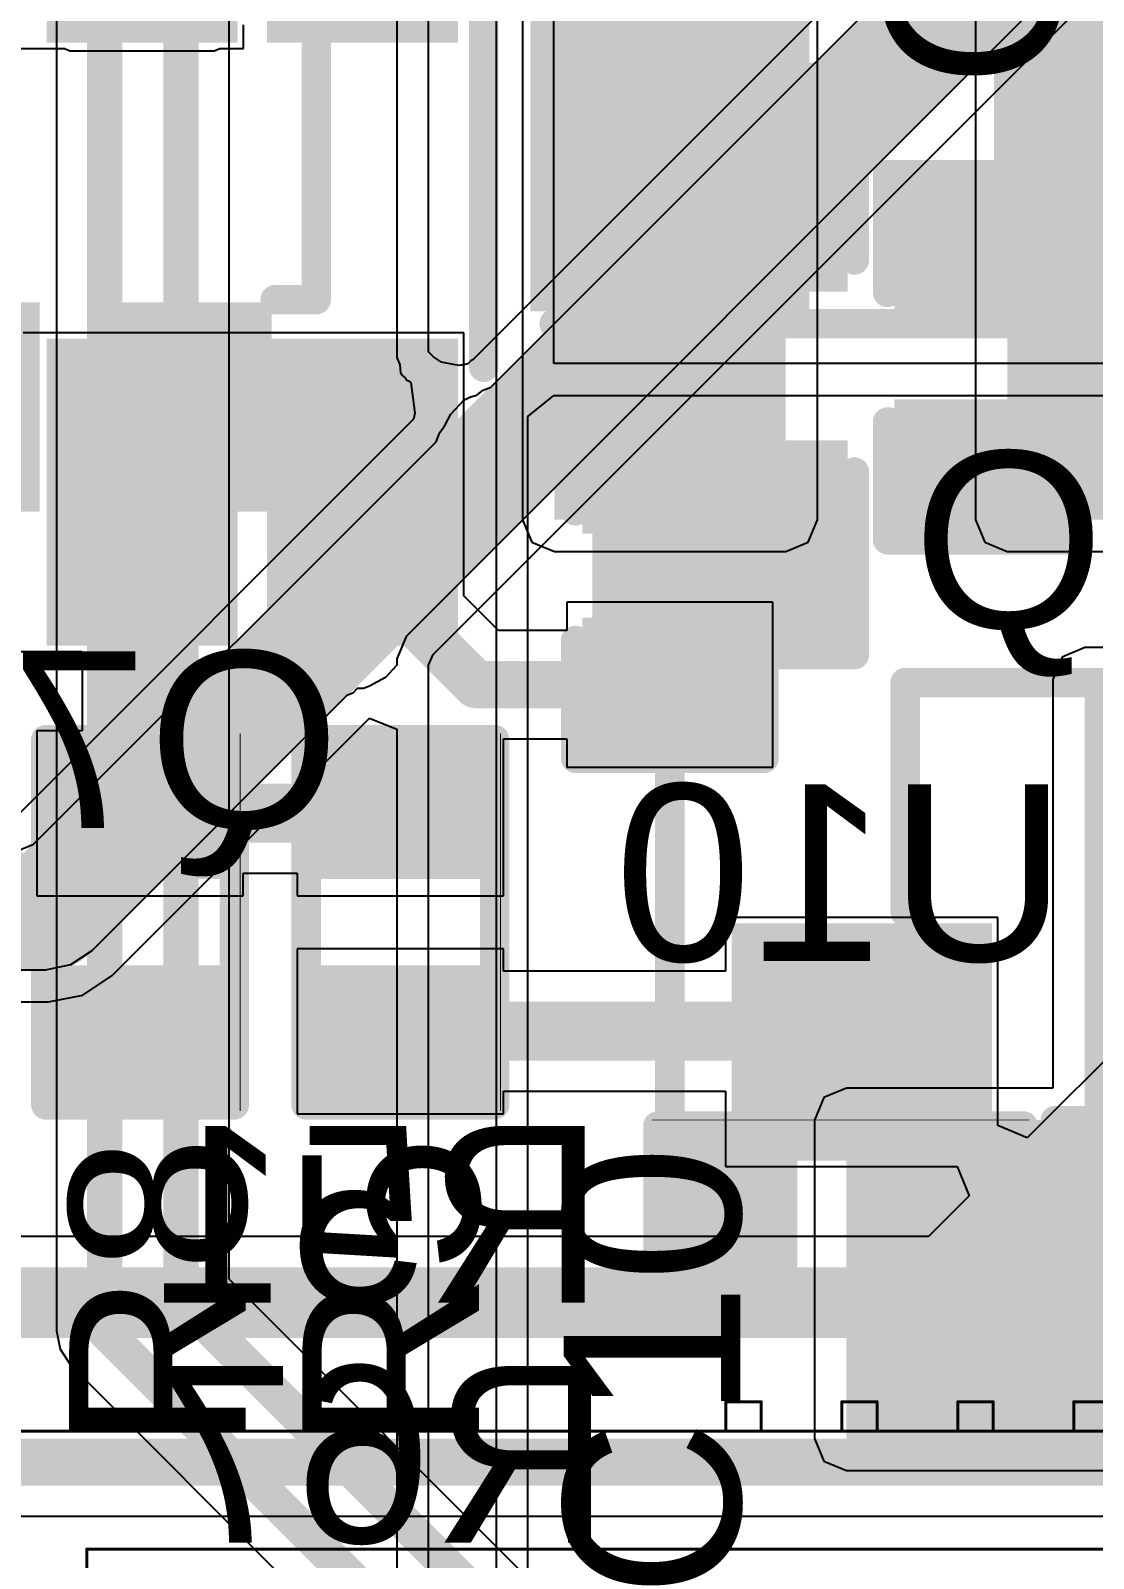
# Model space of a CAD drawing. Header units: inches. Extents: x -6 to 5433, y -4 to 5447.
# Drawn here: x 4.91 to 9.5, y 5.2 to 11.78 of the extents above; entities that cross this region are included whole.
import ezdxf

# ---------------------------------------------------------------- set-up
doc = ezdxf.new("R2010")
doc.units = ezdxf.units.IN
for name, color, linetype in [('Bottom Layer', 5, 'Continuous'), ('Bottom Overlay', 54, 'Continuous'), ('Bottom Paste', 16, 'Continuous'), ('Bottom Solder', 6, 'Continuous'), ('Ground', 16, 'Continuous'), ('Mechanical 4', 56, 'Continuous'), ('Power', 76, 'Continuous'), ('Top Layer', 1, 'Continuous'), ('Top Overlay', 2, 'Continuous'), ('Top Paste', 8, 'Continuous'), ('Top Solder', 216, 'Continuous')]:
    doc.layers.add(name, color=color, linetype=linetype)
doc.styles.add('Arial', font='', dxfattribs={"height": 0.2})
doc.styles.get('Arial').set_extended_font_data('Arial')

msp = doc.modelspace()

# ---------------------------------------------------------------- hatches: boundary and pattern name
at = {"layer": 'Bottom Layer'}
for points in [[(7.4892, 11.4808), (8.3782, 11.4808), (8.3782, 10.7188), (7.4892, 10.7188)], [(8.6995, 11.0744), (9.3345, 11.0744), (9.3345, 10.6172), (8.6995, 10.6172)], [(5.8528, 9.8116), (5.3448, 9.8116), (5.3448, 10.5106), (5.8528, 10.5106)], [(8.6995, 10.1346), (9.3345, 10.1346), (9.3345, 9.6774), (8.6995, 9.6774)], [(7.4892, 9.9568), (8.3782, 9.9568), (8.3782, 9.1948), (7.4892, 9.1948)], [(9.4604, 5.7127), (10.4471, 5.7127), (10.4471, 8.9859), (9.4604, 8.9859)], [(8.4328, 5.7127), (10.4471, 5.7127), (10.4471, 7.0866), (8.4328, 7.0866)], [(8.1661, 6.9723), (8.1661, 6.3373), (7.7089, 6.3373), (7.7089, 6.9723)], [(9.1059, 6.9723), (9.1059, 6.3373), (8.6487, 6.3373), (8.6487, 6.9723)], [(9.435, 6.9827), (10.451, 6.9827), (10.451, 5.7127), (9.435, 5.7127)]]:
    msp.add_hatch(color=5, dxfattribs=at).paths.add_polyline_path(points)
at = {"layer": 'Bottom Paste'}
for points in [[(7.4892, 11.4808), (8.3782, 11.4808), (8.3782, 10.7188), (7.4892, 10.7188)], [(8.6995, 11.0744), (9.3345, 11.0744), (9.3345, 10.6172), (8.6995, 10.6172)], [(5.8528, 9.8116), (5.3448, 9.8116), (5.3448, 10.5106), (5.8528, 10.5106)], [(8.6995, 10.1346), (9.3345, 10.1346), (9.3345, 9.6774), (8.6995, 9.6774)], [(7.4892, 9.9568), (8.3782, 9.9568), (8.3782, 9.1948), (7.4892, 9.1948)], [(8.1661, 6.9723), (8.1661, 6.3373), (7.7089, 6.3373), (7.7089, 6.9723)], [(9.1059, 6.9723), (9.1059, 6.3373), (8.6487, 6.3373), (8.6487, 6.9723)], [(9.435, 6.9827), (10.451, 6.9827), (10.451, 5.7127), (9.435, 5.7127)]]:
    msp.add_hatch(color=16, dxfattribs=at).paths.add_polyline_path(points)
at = {"layer": 'Bottom Solder'}
for points in [[(7.4292, 11.5408), (8.4382, 11.5408), (8.4382, 10.6588), (7.4292, 10.6588)], [(8.6395, 11.1344), (9.3945, 11.1344), (9.3945, 10.5572), (8.6395, 10.5572)], [(4.9534, 9.71), (4.2422, 9.71), (4.2422, 10.6122), (4.9534, 10.6122)], [(5.9544, 9.71), (5.2432, 9.71), (5.2432, 10.6122), (5.9544, 10.6122)], [(8.6395, 10.1946), (9.3945, 10.1946), (9.3945, 9.6174), (8.6395, 9.6174)], [(7.4292, 10.0168), (8.4382, 10.0168), (8.4382, 9.1348), (7.4292, 9.1348)], [(9.3334, 7.0843), (10.5526, 7.0843), (10.5526, 5.6111), (9.3334, 5.6111)], [(8.2211, 7.0273), (8.2211, 6.2823), (7.6539, 6.2823), (7.6539, 7.0273)], [(9.1609, 7.0273), (9.1609, 6.2823), (8.5937, 6.2823), (8.5937, 7.0273)]]:
    msp.add_hatch(color=6, dxfattribs=at).paths.add_polyline_path(points)
at = {"layer": 'Top Layer'}
for points in [[(9.1268, 9.6751), (10.1713, 9.6751), (10.1713, 14.2291), (9.1268, 14.2291)], [(7.1713, 14.0749), (8.1713, 14.0749), (8.1713, 10.6749), (7.1713, 10.6749)], [(7.1733, 9.6751), (8.1713, 9.6751), (8.1713, 14.0749), (7.1733, 14.0749)], [(9.1713, 14.0749), (10.1713, 14.0749), (10.1713, 10.6749), (9.1713, 10.6749)], [(5.7057, 10.3543), (5.7057, 9.2343), (5.0857, 9.2343), (5.0857, 10.3543)], [(6.6557, 10.3543), (6.6557, 9.2343), (6.0357, 9.2343), (6.0357, 10.3543)], [(7.3538, 10.1323), (7.9888, 10.1323), (7.9888, 9.6751), (7.3538, 9.6751)], [(7.3538, 9.1925), (7.9888, 9.1925), (7.9888, 8.7353), (7.3538, 8.7353)], [(5.7041, 8.1808), (5.0691, 8.1808), (5.0691, 8.638), (5.7041, 8.638)], [(6.8268, 8.1808), (6.1918, 8.1808), (6.1918, 8.638), (6.8268, 8.638)], [(8.039, 7.0134), (8.039, 7.8334), (8.959, 7.8334), (8.959, 7.0134)], [(5.7041, 7.241), (5.0691, 7.241), (5.0691, 7.6982), (5.7041, 7.6982)], [(6.8268, 7.241), (6.1918, 7.241), (6.1918, 7.6982), (6.8268, 7.6982)]]:
    msp.add_hatch(color=1, dxfattribs=at).paths.add_polyline_path(points)
at = {"layer": 'Top Paste'}
for points in [[(7.1713, 14.0749), (8.1713, 14.0749), (8.1713, 10.6749), (7.1713, 10.6749)], [(9.1713, 14.0749), (10.1713, 14.0749), (10.1713, 10.6749), (9.1713, 10.6749)], [(5.7057, 10.3543), (5.7057, 9.2343), (5.0857, 9.2343), (5.0857, 10.3543)], [(6.6557, 10.3543), (6.6557, 9.2343), (6.0357, 9.2343), (6.0357, 10.3543)], [(7.3538, 10.1323), (7.9888, 10.1323), (7.9888, 9.6751), (7.3538, 9.6751)], [(7.3538, 9.1925), (7.9888, 9.1925), (7.9888, 8.7353), (7.3538, 8.7353)], [(5.7041, 8.1808), (5.0691, 8.1808), (5.0691, 8.638), (5.7041, 8.638)], [(6.8268, 8.1808), (6.1918, 8.1808), (6.1918, 8.638), (6.8268, 8.638)], [(8.039, 7.0134), (8.039, 7.8334), (8.959, 7.8334), (8.959, 7.0134)], [(5.7041, 7.241), (5.0691, 7.241), (5.0691, 7.6982), (5.7041, 7.6982)], [(6.8268, 7.241), (6.1918, 7.241), (6.1918, 7.6982), (6.8268, 7.6982)]]:
    msp.add_hatch(color=8, dxfattribs=at).paths.add_polyline_path(points)
at = {"layer": 'Top Solder'}
for points in [[(7.0697, 14.1765), (8.2729, 14.1765), (8.2729, 10.5733), (7.0697, 10.5733)], [(9.0697, 14.1765), (10.2729, 14.1765), (10.2729, 10.5733), (9.0697, 10.5733)], [(5.8073, 13.0559), (5.8073, 11.7327), (4.9841, 11.7327), (4.9841, 13.0559)], [(6.7573, 13.0559), (6.7573, 11.7327), (5.9341, 11.7327), (5.9341, 13.0559)], [(5.8073, 10.4559), (5.8073, 9.1327), (4.9841, 9.1327), (4.9841, 10.4559)], [(6.7573, 10.4559), (6.7573, 9.1327), (5.9341, 9.1327), (5.9341, 10.4559)], [(7.2938, 10.1923), (8.0488, 10.1923), (8.0488, 9.6151), (7.2938, 9.6151)], [(7.2938, 9.2525), (8.0488, 9.2525), (8.0488, 8.6753), (7.2938, 8.6753)], [(5.7591, 8.1258), (5.0141, 8.1258), (5.0141, 8.693), (5.7591, 8.693)], [(6.8818, 8.1258), (6.1368, 8.1258), (6.1368, 8.693), (6.8818, 8.693)], [(7.9374, 6.9118), (7.9374, 7.935), (9.0606, 7.935), (9.0606, 6.9118)], [(5.7591, 7.186), (5.0141, 7.186), (5.0141, 7.7532), (5.7591, 7.7532)], [(6.8818, 7.186), (6.1368, 7.186), (6.1368, 7.7532), (6.8818, 7.7532)]]:
    msp.add_hatch(color=216, dxfattribs=at).paths.add_polyline_path(points)

# ---------------------------------------------------------------- linework, layer by layer
at = {"layer": 'Bottom Layer'}
for p, q in [((7.1713, 10.3482), (7.1713, 14.4787)), ((6.9221, 14.3561), (6.9221, 0.3946)), ((10.3943, 10.3482), (7.1713, 10.3482)), ((7.0596, 10.1196), (7.1713, 10.2108)), ((7.1713, 10.2108), (9.8368, 10.2108)), ((7.0596, 0.698), (7.0596, 10.1196)), ((9.4604, 9.1234), (9.3632, 9.0831)), ((10.2244, 9.1234), (9.4604, 9.1234)), ((9.3632, 9.0831), (9.3229, 8.9859)), ((9.3229, 8.9859), (9.3229, 7.2241)), ((8.3356, 7.1838), (8.2953, 7.0866)), ((8.4328, 7.2241), (8.3356, 7.1838)), ((9.3229, 7.2241), (8.4328, 7.2241)), ((8.2953, 7.0866), (8.2953, 5.7127)), ((8.2953, 5.7127), (8.3356, 5.6155)), ((8.3356, 5.6155), (8.4328, 5.5752)), ((8.4328, 5.5752), (10.4471, 5.5752))]:
    msp.add_line(p, q, dxfattribs=at)
at = {"layer": 'Bottom Overlay'}
for points in [[(6.1466, 10.624, 0.127, 0.127, 0), (6.1472, 12.0348, 0.127, 0.127, 0)], [(7.4003, 11.5824, 0.127, 0.127, 0), (8.4671, 11.5824, 0.127, 0.127, 0)], [(7.4003, 10.795, 0.127, 0.127, 0), (7.4003, 11.5824, 0.127, 0.127, 0)], [(8.4671, 10.795, 0.127, 0.127, 0), (8.4671, 11.5824, 0.127, 0.127, 0)], [(8.6106, 10.6553, 0.127, 0.127, 0), (8.6106, 11.1633, 0.127, 0.127, 0)], [(8.6106, 11.1633, 0.127, 0.127, 0), (9.4234, 11.1633, 0.127, 0.127, 0)], [(9.4234, 10.6553, 0.127, 0.127, 0), (9.4234, 11.1633, 0.127, 0.127, 0)], [(5.9694, 10.624, 0.127, 0.127, 0), (6.1466, 10.624, 0.127, 0.127, 0)], [(8.6106, 9.5885, 0.127, 0.127, 0), (8.6106, 10.0965, 0.127, 0.127, 0)], [(9.4234, 9.5885, 0.127, 0.127, 0), (9.4234, 10.0965, 0.127, 0.127, 0)], [(7.4003, 9.0932, 0.127, 0.127, 0), (7.4003, 9.8806, 0.127, 0.127, 0)], [(8.4671, 9.0932, 0.127, 0.127, 0), (8.4671, 9.8806, 0.127, 0.127, 0)], [(5.4868, 9.5202, 0.127, 0.127, 0), (5.6138, 9.6472, 0.127, 0.127, 0)], [(5.6138, 9.6472, 0.127, 0.127, 0), (5.7408, 9.5202, 0.127, 0.127, 0)], [(8.6106, 9.5885, 0.127, 0.127, 0), (9.4234, 9.5885, 0.127, 0.127, 0)], [(5.4868, 9.5202, 0.127, 0.127, 0), (5.7408, 9.5202, 0.127, 0.127, 0)], [(7.4003, 9.0932, 0.127, 0.127, 0), (8.4671, 9.0932, 0.127, 0.127, 0)], [(7.62, 7.0612, 0.127, 0.127, 0), (9.1948, 7.0612, 0.127, 0.127, 0)], [(7.62, 6.2484, 0.127, 0.127, 0), (7.62, 7.0612, 0.127, 0.127, 0)], [(9.1948, 6.2484, 0.127, 0.127, 0), (9.1948, 7.0612, 0.127, 0.127, 0)], [(9.3334, 5.6111, 0.127, 0.127, 0), (9.3334, 7.0843, 0.127, 0.127, 0)], [(9.3334, 7.0843, 0.127, 0.127, 0), (12.5846, 7.0843, 0.127, 0.127, 0)], [(7.5946, 7.0866, 0.00323, 0.00323, 0), (9.2202, 7.0866, 0.00323, 0.00323, 0)], [(7.62, 6.2484, 0.127, 0.127, 0), (9.1948, 6.2484, 0.127, 0.127, 0)], [(9.3334, 5.6111, 0.127, 0.127, 0), (12.5846, 5.6111, 0.127, 0.127, 0)]]:
    msp.add_lwpolyline(points, format="xyseb", dxfattribs=at)
for points in [[(7.3685, 11.5824, 0.0635, 0.0635, 1), (7.432, 11.5824, 0.0635, 0.0635, 1)], [(7.3685, 11.5824, 0.0635, 0.0635, 1), (7.432, 11.5824, 0.0635, 0.0635, 1)], [(8.4353, 11.5824, 0.0635, 0.0635, 1), (8.4988, 11.5824, 0.0635, 0.0635, 1)], [(8.4353, 11.5824, 0.0635, 0.0635, 1), (8.4988, 11.5824, 0.0635, 0.0635, 1)], [(8.5788, 11.1633, 0.0635, 0.0635, 1), (8.6423, 11.1633, 0.0635, 0.0635, 1)], [(8.5788, 11.1633, 0.0635, 0.0635, 1), (8.6423, 11.1633, 0.0635, 0.0635, 1)], [(9.3917, 11.1633, 0.0635, 0.0635, 1), (9.4551, 11.1633, 0.0635, 0.0635, 1)], [(9.3917, 11.1633, 0.0635, 0.0635, 1), (9.4551, 11.1633, 0.0635, 0.0635, 1)], [(7.3685, 10.795, 0.0635, 0.0635, 1), (7.432, 10.795, 0.0635, 0.0635, 1)], [(8.4353, 10.795, 0.0635, 0.0635, 1), (8.4988, 10.795, 0.0635, 0.0635, 1)], [(5.9377, 10.624, 0.0635, 0.0635, 1), (6.0012, 10.624, 0.0635, 0.0635, 1)], [(6.1149, 10.624, 0.0635, 0.0635, 1), (6.1784, 10.624, 0.0635, 0.0635, 1)], [(6.1149, 10.624, 0.0635, 0.0635, 1), (6.1784, 10.624, 0.0635, 0.0635, 1)], [(8.5788, 10.6553, 0.0635, 0.0635, 1), (8.6423, 10.6553, 0.0635, 0.0635, 1)], [(9.3917, 10.6553, 0.0635, 0.0635, 1), (9.4551, 10.6553, 0.0635, 0.0635, 1)], [(8.5788, 10.0965, 0.0635, 0.0635, 1), (8.6423, 10.0965, 0.0635, 0.0635, 1)], [(9.3917, 10.0965, 0.0635, 0.0635, 1), (9.4551, 10.0965, 0.0635, 0.0635, 1)], [(7.3685, 9.8806, 0.0635, 0.0635, 1), (7.432, 9.8806, 0.0635, 0.0635, 1)], [(8.4353, 9.8806, 0.0635, 0.0635, 1), (8.4988, 9.8806, 0.0635, 0.0635, 1)], [(5.5821, 9.6472, 0.0635, 0.0635, 1), (5.6456, 9.6472, 0.0635, 0.0635, 1)], [(5.5821, 9.6472, 0.0635, 0.0635, 1), (5.6456, 9.6472, 0.0635, 0.0635, 1)], [(8.5788, 9.5885, 0.0635, 0.0635, 1), (8.6423, 9.5885, 0.0635, 0.0635, 1)], [(8.5788, 9.5885, 0.0635, 0.0635, 1), (8.6423, 9.5885, 0.0635, 0.0635, 1)], [(9.3917, 9.5885, 0.0635, 0.0635, 1), (9.4551, 9.5885, 0.0635, 0.0635, 1)], [(9.3917, 9.5885, 0.0635, 0.0635, 1), (9.4551, 9.5885, 0.0635, 0.0635, 1)], [(5.4551, 9.5202, 0.0635, 0.0635, 1), (5.5186, 9.5202, 0.0635, 0.0635, 1)], [(5.4551, 9.5202, 0.0635, 0.0635, 1), (5.5186, 9.5202, 0.0635, 0.0635, 1)], [(5.7091, 9.5202, 0.0635, 0.0635, 1), (5.7726, 9.5202, 0.0635, 0.0635, 1)], [(5.7091, 9.5202, 0.0635, 0.0635, 1), (5.7726, 9.5202, 0.0635, 0.0635, 1)], [(7.3685, 9.0932, 0.0635, 0.0635, 1), (7.432, 9.0932, 0.0635, 0.0635, 1)], [(7.3685, 9.0932, 0.0635, 0.0635, 1), (7.432, 9.0932, 0.0635, 0.0635, 1)], [(8.4353, 9.0932, 0.0635, 0.0635, 1), (8.4988, 9.0932, 0.0635, 0.0635, 1)], [(8.4353, 9.0932, 0.0635, 0.0635, 1), (8.4988, 9.0932, 0.0635, 0.0635, 1)], [(7.5883, 7.0612, 0.0635, 0.0635, 1), (7.6517, 7.0612, 0.0635, 0.0635, 1)], [(7.5883, 7.0612, 0.0635, 0.0635, 1), (7.6517, 7.0612, 0.0635, 0.0635, 1)], [(9.1631, 7.0612, 0.0635, 0.0635, 1), (9.2265, 7.0612, 0.0635, 0.0635, 1)], [(9.1631, 7.0612, 0.0635, 0.0635, 1), (9.2265, 7.0612, 0.0635, 0.0635, 1)], [(9.3016, 7.0843, 0.0635, 0.0635, 1), (9.3651, 7.0843, 0.0635, 0.0635, 1)], [(9.3016, 7.0843, 0.0635, 0.0635, 1), (9.3651, 7.0843, 0.0635, 0.0635, 1)], [(7.5938, 7.0866, 0.00161, 0.00161, 1), (7.5954, 7.0866, 0.00161, 0.00161, 1)], [(9.2194, 7.0866, 0.00161, 0.00161, 1), (9.221, 7.0866, 0.00161, 0.00161, 1)], [(7.5883, 6.2484, 0.0635, 0.0635, 1), (7.6517, 6.2484, 0.0635, 0.0635, 1)], [(7.5883, 6.2484, 0.0635, 0.0635, 1), (7.6517, 6.2484, 0.0635, 0.0635, 1)], [(9.1631, 6.2484, 0.0635, 0.0635, 1), (9.2265, 6.2484, 0.0635, 0.0635, 1)], [(9.1631, 6.2484, 0.0635, 0.0635, 1), (9.2265, 6.2484, 0.0635, 0.0635, 1)], [(9.3016, 5.6111, 0.0635, 0.0635, 1), (9.3651, 5.6111, 0.0635, 0.0635, 1)], [(9.3016, 5.6111, 0.0635, 0.0635, 1), (9.3651, 5.6111, 0.0635, 0.0635, 1)]]:
    msp.add_lwpolyline(points, format="xyseb", close=True, dxfattribs=at)
at = {"layer": 'Ground'}
for p, q in [((5.7711, 6.3998), (5.7711, 18.7765)), ((5.0265, 15.9419), (5.0265, 6.1772)), ((7.8028, 4.368), (5.7711, 6.3998)), ((5.0265, 6.1772), (5.0265, 6.1772)), ((5.0265, 6.1772), (5.0423, 6.0979)), ((5.0423, 6.0979), (5.0872, 6.0307)), ((5.0872, 6.0307), (7.4337, 3.6842))]:
    msp.add_line(p, q, dxfattribs=at)
for points in [[(5.5639, 6.314, 0.1524, 0.1524, 0), (5.5639, 19.0051, 0.1524, 0.1524, 0)], [(5.2337, 6.1772, 0.1524, 0.1524, 0), (5.2337, 15.9419, 0.1524, 0.1524, 0)], [(5.5639, 6.314, 0.1524, 0.1524, 0), (7.717, 4.1608, 0.1524, 0.1524, 0)], [(5.2337, 6.1772, 0.1524, 0.1524, 0), (7.5802, 3.8306, 0.1524, 0.1524, 0)]]:
    msp.add_lwpolyline(points, format="xyseb", dxfattribs=at)
for points in [[(5.5258, 6.314, 0.0762, 0.0762, 1), (5.602, 6.314, 0.0762, 0.0762, 1)], [(5.5258, 6.314, 0.0762, 0.0762, 1), (5.602, 6.314, 0.0762, 0.0762, 1)], [(5.1956, 6.1772, 0.0762, 0.0762, 1), (5.2718, 6.1772, 0.0762, 0.0762, 1)], [(5.1956, 6.1772, 0.0762, 0.0762, 1), (5.2718, 6.1772, 0.0762, 0.0762, 1)]]:
    msp.add_lwpolyline(points, format="xyseb", close=True, dxfattribs=at)
at = {"layer": 'Mechanical 4'}
for points in [[(7.9127, 5.7445, 0.0127, 0.0127, 0), (7.9127, 5.872, 0.0127, 0.0127, 0)], [(7.9127, 5.872, 0.0127, 0.0127, 0), (8.0651, 5.872, 0.0127, 0.0127, 0)], [(8.0651, 5.7445, 0.0127, 0.0127, 0), (8.0651, 5.872, 0.0127, 0.0127, 0)], [(8.4128, 5.7445, 0.0127, 0.0127, 0), (8.4128, 5.872, 0.0127, 0.0127, 0)], [(8.4128, 5.872, 0.0127, 0.0127, 0), (8.5652, 5.872, 0.0127, 0.0127, 0)], [(8.5652, 5.7445, 0.0127, 0.0127, 0), (8.5652, 5.872, 0.0127, 0.0127, 0)], [(8.913, 5.7445, 0.0127, 0.0127, 0), (8.913, 5.872, 0.0127, 0.0127, 0)], [(8.913, 5.872, 0.0127, 0.0127, 0), (9.0654, 5.872, 0.0127, 0.0127, 0)], [(9.0654, 5.7445, 0.0127, 0.0127, 0), (9.0654, 5.872, 0.0127, 0.0127, 0)], [(9.4131, 5.7445, 0.0127, 0.0127, 0), (9.4131, 5.872, 0.0127, 0.0127, 0)], [(9.4131, 5.872, 0.0127, 0.0127, 0), (9.5655, 5.872, 0.0127, 0.0127, 0)], [(4.5919, 5.7445, 0.0127, 0.0127, 0), (13.2634, 5.7445, 0.0127, 0.0127, 0)], [(5.1571, 0.4105, 0.0127, 0.0127, 0), (5.1571, 5.2365, 0.0127, 0.0127, 0)], [(5.1571, 5.2365, 0.0127, 0.0127, 0), (12.5352, 5.2365, 0.0127, 0.0127, 0)]]:
    msp.add_lwpolyline(points, format="xyseb", dxfattribs=at)
for points in [[(7.9095, 5.872, 0.00635, 0.00635, 1), (7.9159, 5.872, 0.00635, 0.00635, 1)], [(7.9095, 5.872, 0.00635, 0.00635, 1), (7.9159, 5.872, 0.00635, 0.00635, 1)], [(8.0619, 5.872, 0.00635, 0.00635, 1), (8.0683, 5.872, 0.00635, 0.00635, 1)], [(8.0619, 5.872, 0.00635, 0.00635, 1), (8.0683, 5.872, 0.00635, 0.00635, 1)], [(8.4097, 5.872, 0.00635, 0.00635, 1), (8.416, 5.872, 0.00635, 0.00635, 1)], [(8.4097, 5.872, 0.00635, 0.00635, 1), (8.416, 5.872, 0.00635, 0.00635, 1)], [(8.5621, 5.872, 0.00635, 0.00635, 1), (8.5684, 5.872, 0.00635, 0.00635, 1)], [(8.5621, 5.872, 0.00635, 0.00635, 1), (8.5684, 5.872, 0.00635, 0.00635, 1)], [(8.9098, 5.872, 0.00635, 0.00635, 1), (8.9161, 5.872, 0.00635, 0.00635, 1)], [(8.9098, 5.872, 0.00635, 0.00635, 1), (8.9161, 5.872, 0.00635, 0.00635, 1)], [(9.0622, 5.872, 0.00635, 0.00635, 1), (9.0685, 5.872, 0.00635, 0.00635, 1)], [(9.0622, 5.872, 0.00635, 0.00635, 1), (9.0685, 5.872, 0.00635, 0.00635, 1)], [(9.4099, 5.872, 0.00635, 0.00635, 1), (9.4163, 5.872, 0.00635, 0.00635, 1)], [(9.4099, 5.872, 0.00635, 0.00635, 1), (9.4163, 5.872, 0.00635, 0.00635, 1)], [(7.9095, 5.7445, 0.00635, 0.00635, 1), (7.9159, 5.7445, 0.00635, 0.00635, 1)], [(8.0619, 5.7445, 0.00635, 0.00635, 1), (8.0683, 5.7445, 0.00635, 0.00635, 1)], [(8.4097, 5.7445, 0.00635, 0.00635, 1), (8.416, 5.7445, 0.00635, 0.00635, 1)], [(8.5621, 5.7445, 0.00635, 0.00635, 1), (8.5684, 5.7445, 0.00635, 0.00635, 1)], [(8.9098, 5.7445, 0.00635, 0.00635, 1), (8.9161, 5.7445, 0.00635, 0.00635, 1)], [(9.0622, 5.7445, 0.00635, 0.00635, 1), (9.0685, 5.7445, 0.00635, 0.00635, 1)], [(9.4099, 5.7445, 0.00635, 0.00635, 1), (9.4163, 5.7445, 0.00635, 0.00635, 1)], [(5.1539, 5.2365, 0.00635, 0.00635, 1), (5.1602, 5.2365, 0.00635, 0.00635, 1)], [(5.1539, 5.2365, 0.00635, 0.00635, 1), (5.1602, 5.2365, 0.00635, 0.00635, 1)]]:
    msp.add_lwpolyline(points, format="xyseb", close=True, dxfattribs=at)
at = {"layer": 'Power'}
for p, q in [((6.4934, 14.3782), (6.4934, 10.375)), ((6.6309, 10.4023), (6.6309, 14.3782)), ((10.8962, 13.5346), (6.5337, 9.172)), ((6.6502, 9.0942), (10.9741, 13.418)), ((9.7654, 13.3081), (6.8211, 10.3638)), ((6.899, 10.2473), (9.8745, 13.2228)), ((6.4934, 10.375), (6.5066, 10.3433)), ((6.5066, 10.3433), (6.5102, 10.3091)), ((6.6327, 10.3979), (6.6309, 10.4023)), ((6.634, 10.3954), (6.6327, 10.3979)), ((6.6528, 10.3776), (6.634, 10.3954)), ((6.6874, 10.3538), (6.6528, 10.3776)), ((6.7455, 10.3426), (6.6874, 10.3538)), ((6.7948, 10.3456), (6.7645, 10.34)), ((6.8003, 10.3471), (6.7948, 10.3456)), ((6.814, 10.3609), (6.8003, 10.3471)), ((6.8211, 10.3638), (6.814, 10.3609)), ((6.5102, 10.3091), (6.5161, 10.2983)), ((6.5161, 10.2983), (6.5297, 10.2873)), ((6.5297, 10.2873), (6.5337, 10.2778)), ((6.5337, 10.2778), (6.5499, 10.2711)), ((6.7645, 10.34), (6.7455, 10.3426)), ((6.5499, 10.2711), (6.5547, 10.2672)), ((6.5547, 10.2672), (6.5714, 10.1347)), ((6.8121, 10.2046), (6.8391, 10.2122)), ((6.8391, 10.2122), (6.8666, 10.2339)), ((6.8666, 10.2339), (6.899, 10.2473)), ((6.7269, 10.1296), (6.7831, 10.1899)), ((6.7831, 10.1899), (6.8121, 10.2046)), ((6.5661, 10.1088), (4.8303, 8.373)), ((6.5714, 10.1347), (6.5661, 10.1088)), ((6.68, 10.0505), (6.7007, 10.0812)), ((6.7007, 10.0812), (6.7009, 10.0819)), ((6.7009, 10.0819), (6.7269, 10.1296)), ((6.6633, 10.0116), (6.6785, 10.0483)), ((6.6785, 10.0483), (6.6798, 10.0503)), ((6.6798, 10.0503), (6.6799, 10.0503)), ((6.6799, 10.0503), (6.68, 10.0505)), ((4.9275, 8.2758), (6.6633, 10.0116)), ((6.5337, 9.172), (6.4934, 9.0748)), ((6.6309, 9.0475), (6.6502, 9.0942)), ((6.4934, 9.0472), (6.4454, 8.9949)), ((6.4934, 9.0748), (6.4934, 9.0748)), ((6.4934, 9.0748), (6.4934, 9.0472)), ((6.6309, 4.6228), (6.6309, 9.0475)), ((6.4454, 8.9949), (6.3761, 8.9575)), ((6.2789, 8.9172), (5.1782, 7.8166)), ((6.3041, 8.9277), (6.2789, 8.9172)), ((6.3235, 8.947), (6.3041, 8.9277)), ((6.3508, 8.947), (6.3235, 8.947)), ((6.3761, 8.9575), (6.3508, 8.947)), ((5.2659, 7.7098), (6.3761, 8.82)), ((6.3761, 8.82), (6.4934, 8.7714)), ((6.4934, 8.7714), (6.4934, 4.7603)), ((4.8303, 8.2355), (4.9275, 8.2758)), ((5.1782, 7.8166), (5.0862, 7.7551)), ((4.9777, 7.7335), (2.7381, 7.7335)), ((5.0862, 7.7551), (4.9777, 7.7335)), ((5.1399, 7.6256), (5.2659, 7.7098)), ((2.7381, 7.5961), (4.9912, 7.5961)), ((4.9912, 7.5961), (5.1399, 7.6256))]:
    msp.add_line(p, q, dxfattribs=at)
for points in [[(4.9912, 7.9845, 0.508, 0.508, 0), (10.9437, 13.9371, 0.508, 0.508, 0)], [(1.9348, 7.9845, 0.508, 0.508, 0), (4.9912, 7.9845, 0.508, 0.508, 0)]]:
    msp.add_lwpolyline(points, format="xyseb", dxfattribs=at)
msp.add_lwpolyline([(4.8642, 7.9845, 0.254, 0.254, 1), (5.1182, 7.9845, 0.254, 0.254, 1)], format="xyseb", close=True, dxfattribs=at)
msp.add_lwpolyline([(4.8642, 7.9845, 0.254, 0.254, 1), (5.1182, 7.9845, 0.254, 0.254, 1)], format="xyseb", close=True, dxfattribs=at)
at = {"layer": 'Top Layer'}
for p, q in [((8.3088, 9.6751), (8.3088, 14.0749)), ((7.0358, 13.1918), (7.0358, 9.6751)), ((8.9893, 12.8778), (8.9893, 9.6751)), ((5.8327, 11.7073), (5.8327, 11.8091)), ((4.7566, 11.7073), (4.9587, 11.7073)), ((4.9587, 11.7073), (5.0097, 11.7073)), ((5.0097, 11.7073), (5.0604, 11.7073)), ((5.0604, 11.7073), (5.0857, 11.6969)), ((5.0857, 11.6969), (5.7057, 11.6969)), ((5.7057, 11.6969), (5.7309, 11.7073)), ((5.7309, 11.7073), (5.8327, 11.7073)), ((5.0097, 10.4813), (4.8827, 10.4813)), ((5.8327, 10.4813), (5.0097, 10.4813)), ((5.9087, 10.4813), (5.8327, 10.4813)), ((5.8327, 10.4813), (5.8327, 10.4813)), ((6.7827, 10.4813), (5.9087, 10.4813)), ((5.9087, 10.4813), (5.9087, 10.4813)), ((6.7827, 9.3464), (6.7827, 10.4813)), ((7.0358, 9.6751), (7.0761, 9.5779)), ((8.2685, 9.5779), (8.3088, 9.6751)), ((8.9893, 9.6751), (9.0296, 9.5779)), ((7.0761, 9.5779), (7.1733, 9.5377)), ((8.1713, 9.5377), (8.2685, 9.5779)), ((9.0296, 9.5779), (9.1268, 9.5377)), ((7.1733, 9.5377), (8.1713, 9.5377)), ((9.1268, 9.5377), (10.1713, 9.5377)), ((6.9321, 9.197), (6.7827, 9.3464)), ((8.1158, 9.3195), (7.2268, 9.3195)), ((7.2268, 9.3195), (7.2268, 9.197)), ((8.1158, 8.6083), (8.1158, 9.3195)), ((7.2268, 9.197), (6.9321, 9.197)), ((4.8317, 9.1073), (4.9587, 9.1073)), ((4.9587, 9.1073), (5.0097, 9.1073)), ((5.0097, 9.1073), (5.1367, 9.1073)), ((5.1367, 9.1073), (5.1367, 8.765)), ((5.1367, 8.765), (4.9421, 8.765)), ((4.9421, 8.765), (4.9421, 8.0538)), ((6.9538, 8.0538), (6.9538, 8.7309)), ((6.9538, 8.7309), (7.2268, 8.7309)), ((7.2268, 8.7309), (7.2268, 8.6083)), ((7.2268, 8.6083), (8.1158, 8.6083)), ((5.8311, 8.0538), (5.8311, 8.1504)), ((5.8311, 8.1504), (6.0648, 8.1504)), ((6.0648, 8.1504), (6.0648, 8.0538)), ((4.9421, 8.0538), (5.8311, 8.0538)), ((6.0648, 8.0538), (6.9538, 8.0538)), ((9.086, 7.9604), (7.912, 7.9604)), ((7.912, 7.9604), (7.912, 7.7285)), ((9.086, 7.0625), (9.086, 7.9604)), ((6.9538, 7.8252), (6.0648, 7.8252)), ((6.0648, 7.8252), (6.0648, 7.114)), ((6.9538, 7.7285), (6.9538, 7.8252)), ((7.912, 7.7285), (6.9538, 7.7285)), ((9.7546, 7.5515), (9.213, 7.0099)), ((6.9538, 7.114), (6.9538, 7.2106)), ((6.9538, 7.2106), (7.912, 7.2106)), ((7.912, 7.2106), (7.912, 6.8864)), ((6.0648, 7.114), (6.9538, 7.114)), ((9.213, 7.0099), (9.086, 7.0625)), ((7.912, 6.8864), (8.9099, 6.8864)), ((8.9099, 6.8864), (8.9625, 6.7594)), ((8.9625, 6.7594), (8.7872, 6.5841)), ((8.7872, 6.5841), (3.621, 6.5841)), ((-1.0456, 5.378), (17.4858, 5.378))]:
    msp.add_line(p, q, dxfattribs=at)
for points in [[(5.3957, 8.4184, 0.254, 0.254, 0), (5.3957, 9.7943, 0.254, 0.254, 0)], [(6.3457, 9.4538, 0.2032, 0.2032, 0), (6.3457, 9.7943, 0.2032, 0.2032, 0)], [(6.3457, 9.4538, 0.2032, 0.2032, 0), (6.8355, 8.9639, 0.2032, 0.2032, 0)], [(6.8355, 8.9639, 0.2032, 0.2032, 0), (7.6713, 8.9639, 0.2032, 0.2032, 0)], [(5.3866, 8.4094, 0.254, 0.254, 0), (5.3957, 8.4184, 0.254, 0.254, 0)], [(5.3866, 8.4094, 0.254, 0.254, 0), (6.5093, 8.4094, 0.254, 0.254, 0)], [(6.5093, 7.4696, 0.254, 0.254, 0), (8.4528, 7.4696, 0.254, 0.254, 0)], [(8.4528, 7.4696, 0.254, 0.254, 0), (8.499, 7.4234, 0.254, 0.254, 0)], [(8.9052, 6.2992, 0.3048, 0.3048, 0), (9.956, 7.35, 0.3048, 0.3048, 0)], [(3.302, 6.2992, 0.3048, 0.3048, 0), (8.9052, 6.2992, 0.3048, 0.3048, 0)], [(-1.0456, 5.6111, 0.2032, 0.2032, 0), (17.4858, 5.6111, 0.2032, 0.2032, 0)]]:
    msp.add_lwpolyline(points, format="xyseb", dxfattribs=at)
for points in [[(5.3322, 9.7943, 0.127, 0.127, 1), (5.4592, 9.7943, 0.127, 0.127, 1)], [(6.2949, 9.7943, 0.1016, 0.1016, 1), (6.3965, 9.7943, 0.1016, 0.1016, 1)], [(6.2949, 9.4538, 0.1016, 0.1016, 1), (6.3965, 9.4538, 0.1016, 0.1016, 1)], [(6.2949, 9.4538, 0.1016, 0.1016, 1), (6.3965, 9.4538, 0.1016, 0.1016, 1)], [(6.7847, 8.9639, 0.1016, 0.1016, 1), (6.8863, 8.9639, 0.1016, 0.1016, 1)], [(6.7847, 8.9639, 0.1016, 0.1016, 1), (6.8863, 8.9639, 0.1016, 0.1016, 1)], [(7.6205, 8.9639, 0.1016, 0.1016, 1), (7.7221, 8.9639, 0.1016, 0.1016, 1)], [(5.3231, 8.4094, 0.127, 0.127, 1), (5.4501, 8.4094, 0.127, 0.127, 1)], [(5.3231, 8.4094, 0.127, 0.127, 1), (5.4501, 8.4094, 0.127, 0.127, 1)], [(5.3322, 8.4184, 0.127, 0.127, 1), (5.4592, 8.4184, 0.127, 0.127, 1)], [(5.3322, 8.4184, 0.127, 0.127, 1), (5.4592, 8.4184, 0.127, 0.127, 1)], [(6.4458, 8.4094, 0.127, 0.127, 1), (6.5728, 8.4094, 0.127, 0.127, 1)], [(6.4458, 7.4696, 0.127, 0.127, 1), (6.5728, 7.4696, 0.127, 0.127, 1)], [(8.3893, 7.4696, 0.127, 0.127, 1), (8.5163, 7.4696, 0.127, 0.127, 1)], [(8.3893, 7.4696, 0.127, 0.127, 1), (8.5163, 7.4696, 0.127, 0.127, 1)], [(8.4355, 7.4234, 0.127, 0.127, 1), (8.5625, 7.4234, 0.127, 0.127, 1)], [(8.829, 6.2992, 0.1524, 0.1524, 1), (8.9814, 6.2992, 0.1524, 0.1524, 1)], [(8.829, 6.2992, 0.1524, 0.1524, 1), (8.9814, 6.2992, 0.1524, 0.1524, 1)]]:
    msp.add_lwpolyline(points, format="xyseb", close=True, dxfattribs=at)
at = {"layer": 'Top Overlay'}
for points in [[(6.8689, 10.3323, 0.127, 0.127, 0), (6.8689, 11.8563, 0.127, 0.127, 0)], [(7.1727, 10.5207, 0.127, 0.127, 0), (10.1445, 10.5207, 0.127, 0.127, 0)], [(7.2649, 10.2212, 0.127, 0.127, 0), (8.0777, 10.2212, 0.127, 0.127, 0)], [(7.2649, 9.7132, 0.127, 0.127, 0), (7.2649, 10.2212, 0.127, 0.127, 0)], [(8.0777, 9.7132, 0.127, 0.127, 0), (8.0777, 10.2212, 0.127, 0.127, 0)], [(7.2649, 8.6464, 0.127, 0.127, 0), (7.2649, 9.1544, 0.127, 0.127, 0)], [(8.0777, 8.6464, 0.127, 0.127, 0), (8.0777, 9.1544, 0.127, 0.127, 0)], [(8.6862, 7.9822, 0.127, 0.127, 0), (8.6862, 8.9728, 0.127, 0.127, 0)], [(8.6862, 8.9728, 0.127, 0.127, 0), (10.0832, 8.9728, 0.127, 0.127, 0)], [(4.9802, 7.1521, 0.127, 0.127, 0), (4.9802, 8.7269, 0.127, 0.127, 0)], [(4.9802, 8.7269, 0.127, 0.127, 0), (5.793, 8.7269, 0.127, 0.127, 0)], [(5.793, 7.1521, 0.127, 0.127, 0), (5.793, 8.7269, 0.127, 0.127, 0)], [(6.1029, 7.1521, 0.127, 0.127, 0), (6.1029, 8.7269, 0.127, 0.127, 0)], [(6.1029, 8.7269, 0.127, 0.127, 0), (6.9157, 8.7269, 0.127, 0.127, 0)], [(6.9157, 7.1521, 0.127, 0.127, 0), (6.9157, 8.7269, 0.127, 0.127, 0)], [(5.8184, 7.1267, 0.00323, 0.00323, 0), (5.8184, 8.7523, 0.00323, 0.00323, 0)], [(6.9411, 7.1267, 0.00323, 0.00323, 0), (6.9411, 8.7523, 0.00323, 0.00323, 0)], [(7.2649, 8.6464, 0.127, 0.127, 0), (8.0777, 8.6464, 0.127, 0.127, 0)], [(7.6713, 7.0153, 0.127, 0.127, 0), (7.6713, 8.6464, 0.127, 0.127, 0)], [(4.9802, 7.1521, 0.127, 0.127, 0), (5.793, 7.1521, 0.127, 0.127, 0)], [(6.1029, 7.1521, 0.127, 0.127, 0), (6.9157, 7.1521, 0.127, 0.127, 0)], [(7.62, 6.964, 0.127, 0.127, 0), (7.6713, 7.0153, 0.127, 0.127, 0)], [(8.6862, 5.874, 0.127, 0.127, 0), (8.6862, 6.8646, 0.127, 0.127, 0)], [(8.6862, 5.874, 0.127, 0.127, 0), (10.0832, 5.874, 0.127, 0.127, 0)]]:
    msp.add_lwpolyline(points, format="xyseb", dxfattribs=at)
for points in [[(7.1409, 10.5207, 0.0635, 0.0635, 1), (7.2044, 10.5207, 0.0635, 0.0635, 1)], [(6.8371, 10.3323, 0.0635, 0.0635, 1), (6.9006, 10.3323, 0.0635, 0.0635, 1)], [(7.2331, 10.2212, 0.0635, 0.0635, 1), (7.2966, 10.2212, 0.0635, 0.0635, 1)], [(7.2331, 10.2212, 0.0635, 0.0635, 1), (7.2966, 10.2212, 0.0635, 0.0635, 1)], [(8.0459, 10.2212, 0.0635, 0.0635, 1), (8.1094, 10.2212, 0.0635, 0.0635, 1)], [(8.0459, 10.2212, 0.0635, 0.0635, 1), (8.1094, 10.2212, 0.0635, 0.0635, 1)], [(7.2331, 9.7132, 0.0635, 0.0635, 1), (7.2966, 9.7132, 0.0635, 0.0635, 1)], [(8.0459, 9.7132, 0.0635, 0.0635, 1), (8.1094, 9.7132, 0.0635, 0.0635, 1)], [(7.2331, 9.1544, 0.0635, 0.0635, 1), (7.2966, 9.1544, 0.0635, 0.0635, 1)], [(8.0459, 9.1544, 0.0635, 0.0635, 1), (8.1094, 9.1544, 0.0635, 0.0635, 1)], [(8.6544, 8.9728, 0.0635, 0.0635, 1), (8.7179, 8.9728, 0.0635, 0.0635, 1)], [(8.6544, 8.9728, 0.0635, 0.0635, 1), (8.7179, 8.9728, 0.0635, 0.0635, 1)], [(4.9485, 8.7269, 0.0635, 0.0635, 1), (5.012, 8.7269, 0.0635, 0.0635, 1)], [(4.9485, 8.7269, 0.0635, 0.0635, 1), (5.012, 8.7269, 0.0635, 0.0635, 1)], [(5.7613, 8.7269, 0.0635, 0.0635, 1), (5.8248, 8.7269, 0.0635, 0.0635, 1)], [(5.7613, 8.7269, 0.0635, 0.0635, 1), (5.8248, 8.7269, 0.0635, 0.0635, 1)], [(6.0711, 8.7269, 0.0635, 0.0635, 1), (6.1346, 8.7269, 0.0635, 0.0635, 1)], [(6.0711, 8.7269, 0.0635, 0.0635, 1), (6.1346, 8.7269, 0.0635, 0.0635, 1)], [(6.8839, 8.7269, 0.0635, 0.0635, 1), (6.9474, 8.7269, 0.0635, 0.0635, 1)], [(6.8839, 8.7269, 0.0635, 0.0635, 1), (6.9474, 8.7269, 0.0635, 0.0635, 1)], [(5.8176, 8.7523, 0.00161, 0.00161, 1), (5.8193, 8.7523, 0.00161, 0.00161, 1)], [(6.9403, 8.7523, 0.00161, 0.00161, 1), (6.9419, 8.7523, 0.00161, 0.00161, 1)], [(7.2331, 8.6464, 0.0635, 0.0635, 1), (7.2966, 8.6464, 0.0635, 0.0635, 1)], [(7.2331, 8.6464, 0.0635, 0.0635, 1), (7.2966, 8.6464, 0.0635, 0.0635, 1)], [(7.6395, 8.6464, 0.0635, 0.0635, 1), (7.703, 8.6464, 0.0635, 0.0635, 1)], [(8.0459, 8.6464, 0.0635, 0.0635, 1), (8.1094, 8.6464, 0.0635, 0.0635, 1)], [(8.0459, 8.6464, 0.0635, 0.0635, 1), (8.1094, 8.6464, 0.0635, 0.0635, 1)], [(8.6544, 7.9822, 0.0635, 0.0635, 1), (8.7179, 7.9822, 0.0635, 0.0635, 1)], [(4.9485, 7.1521, 0.0635, 0.0635, 1), (5.012, 7.1521, 0.0635, 0.0635, 1)], [(4.9485, 7.1521, 0.0635, 0.0635, 1), (5.012, 7.1521, 0.0635, 0.0635, 1)], [(5.7613, 7.1521, 0.0635, 0.0635, 1), (5.8248, 7.1521, 0.0635, 0.0635, 1)], [(5.7613, 7.1521, 0.0635, 0.0635, 1), (5.8248, 7.1521, 0.0635, 0.0635, 1)], [(6.0711, 7.1521, 0.0635, 0.0635, 1), (6.1346, 7.1521, 0.0635, 0.0635, 1)], [(6.0711, 7.1521, 0.0635, 0.0635, 1), (6.1346, 7.1521, 0.0635, 0.0635, 1)], [(6.8839, 7.1521, 0.0635, 0.0635, 1), (6.9474, 7.1521, 0.0635, 0.0635, 1)], [(6.8839, 7.1521, 0.0635, 0.0635, 1), (6.9474, 7.1521, 0.0635, 0.0635, 1)], [(5.8176, 7.1267, 0.00161, 0.00161, 1), (5.8193, 7.1267, 0.00161, 0.00161, 1)], [(6.9403, 7.1267, 0.00161, 0.00161, 1), (6.9419, 7.1267, 0.00161, 0.00161, 1)], [(7.6395, 7.0153, 0.0635, 0.0635, 1), (7.703, 7.0153, 0.0635, 0.0635, 1)], [(7.6395, 7.0153, 0.0635, 0.0635, 1), (7.703, 7.0153, 0.0635, 0.0635, 1)], [(7.5883, 6.964, 0.0635, 0.0635, 1), (7.6517, 6.964, 0.0635, 0.0635, 1)], [(8.6544, 6.8646, 0.0635, 0.0635, 1), (8.7179, 6.8646, 0.0635, 0.0635, 1)], [(8.6544, 5.874, 0.0635, 0.0635, 1), (8.7179, 5.874, 0.0635, 0.0635, 1)], [(8.6544, 5.874, 0.0635, 0.0635, 1), (8.7179, 5.874, 0.0635, 0.0635, 1)]]:
    msp.add_lwpolyline(points, format="xyseb", close=True, dxfattribs=at)

# ---------------------------------------------------------------- texts
at = {"layer": 'Bottom Overlay', "style": 'Arial', "text_generation_flag": 2}
msp.add_text('C62', height=0.762, rotation=270, dxfattribs=at).set_placement((8.5926, 11.5365))
for s, p in [('Q7', (6.2486, 8.346)), ('U10', (9.385, 7.7725)), ('R51', (7.3911, 6.2993)), ('R67', (7.4182, 5.2641))]:
    msp.add_text(s, height=0.762, dxfattribs=at).set_placement(p)
at = {"layer": 'Top Overlay', "style": 'Arial'}
msp.add_text('Q2', height=0.762, dxfattribs=at).set_placement((8.7184, 9.2076))
for s, p in [('R8', (5.8428, 5.6604)), ('R5', (6.8487, 5.6604)), ('C10', (7.9755, 5.0256))]:
    msp.add_text(s, height=0.762, rotation=90, dxfattribs=at).set_placement(p)

doc.saveas('drawing.dxf')
